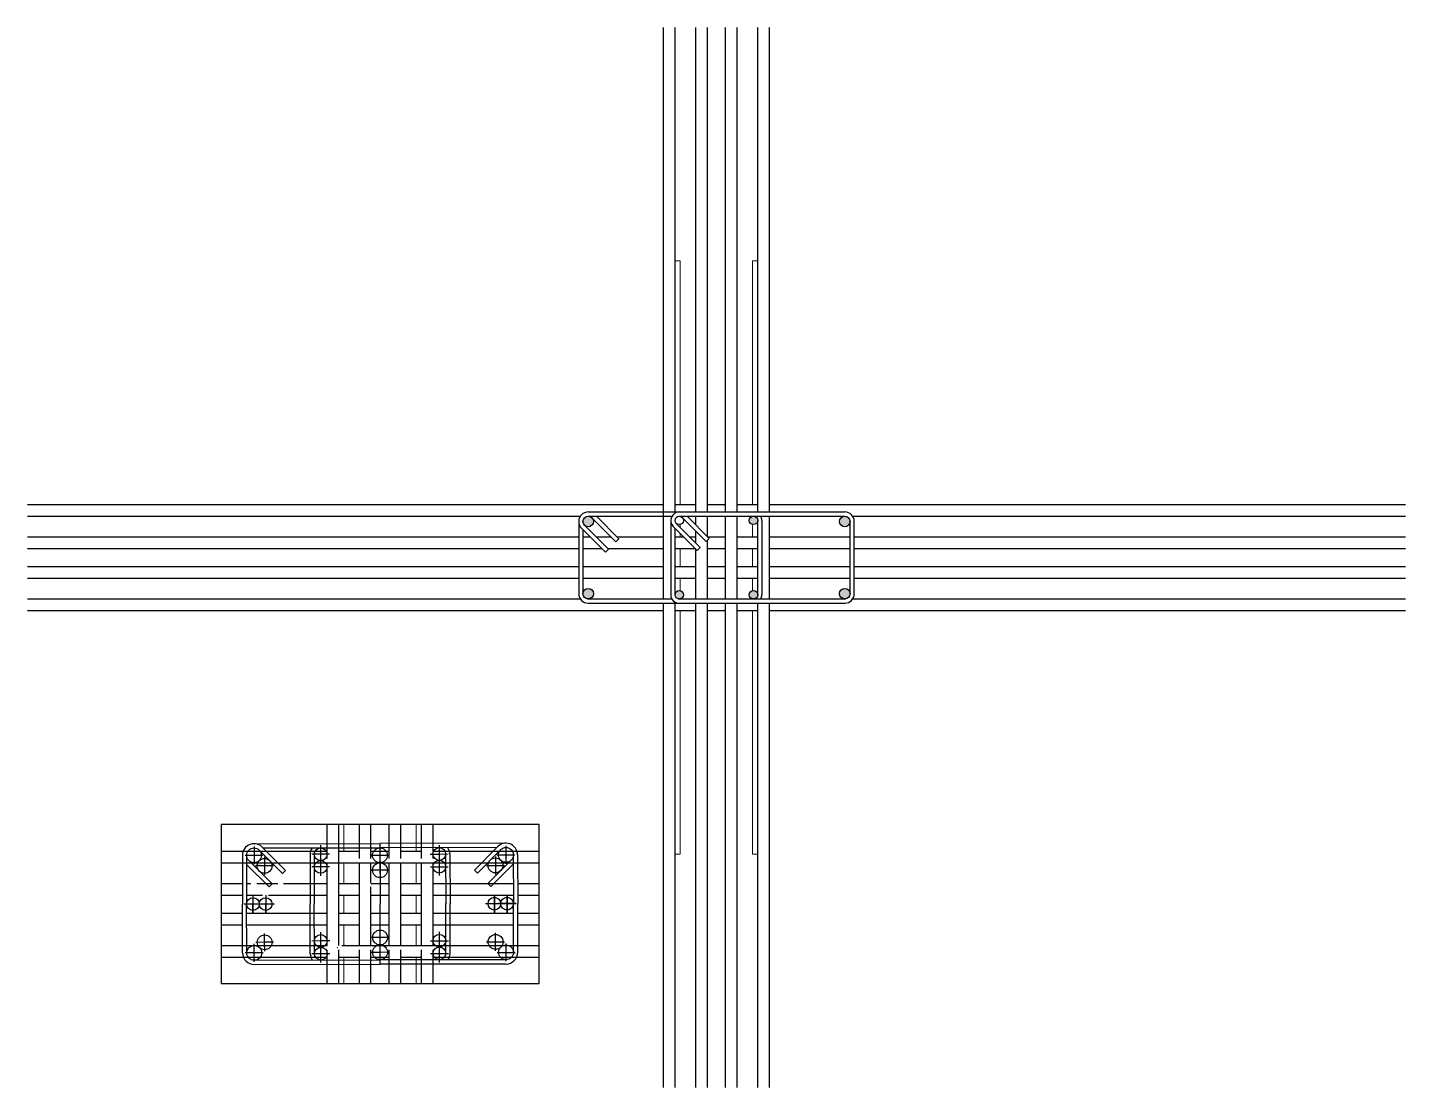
# Model space of a CAD drawing. Header units: millimetres. Extents: x 2329 to 2450, y 1882 to 1940.
# Drawn here: x 2447.496 to 2450.096, y 1913.067 to 1915.067 of the extents above; entities that cross this region are included whole.
import ezdxf

# ---------------------------------------------------------------- set-up
doc = ezdxf.new("R2010")
doc.units = ezdxf.units.MM
doc.linetypes.add('CENTRO', pattern=[50.800000000000004, 31.75, -6.35, 6.35, -6.35])
for name, color, linetype, lineweight in [('armature longitudinali', 5, 'Continuous', 25), ('Fondazione', 7, 'Continuous', 25), ('pilastri', 5, 'Continuous', 30), ('staffe', 252, 'Continuous', 20)]:
    doc.layers.add(name, color=color, linetype=linetype, lineweight=lineweight)
doc.layers.add('linea di sezione', color=10, linetype='CENTRO')

msp = doc.modelspace()

# ---------------------------------------------------------------- hatches: boundary and pattern name
at = {"layer": 'Fondazione', "transparency": 33554687}
h = msp.add_hatch(color=0, dxfattribs=at)
h.dxf.hatch_style = 1
edge = h.paths.add_edge_path()
edge.add_arc((2448.554040721604, 1914.134735259473), 0.01000000000021828, 0, 360)
edge = h.paths.add_edge_path()
edge.add_arc((2448.554040721604, 1913.998536004066), 0.01000000000021828, 180.0000000013028, 258.5431173052464)
edge.add_line((2448.552054417138, 1913.988735259473), (2448.556027026069, 1913.988735259473))
edge.add_arc((2448.554040721604, 1913.998536004066), 0.01000000000021877, 281.4568826947536, 359.9999999986973)
edge.add_arc((2448.554040721604, 1913.998536004065), 0.01000000000021828, 0, 180)
edge = h.paths.add_edge_path()
edge.add_line((2448.727786228757, 1914.004281970759), (2448.727786228757, 1913.988790037374))
edge.add_arc((2448.725786228757, 1913.996536004066), 0.007999999999840662, 284.4775121926021, 360.0000000016285)
edge.add_arc((2448.725786228757, 1913.996536004067), 0.007999999999810825, 359.9999999983715, 435.5224878073979)
edge = h.paths.add_edge_path()
edge.add_arc((2448.725786228757, 1913.996536004066), 0.007999999999947128, 75.52248781095842, 180)
edge.add_arc((2448.725786228757, 1913.996536004066), 0.007999999999810825, 180, 257.1854532463583)
edge.add_line((2448.724011860197, 1913.988735259473), (2448.727560597316, 1913.988735259473))
edge.add_arc((2448.725786228758, 1913.996536004071), 0.008000000004441076, 282.8145467329925, 284.4775121706248)
edge.add_line((2448.727786228757, 1913.988790037374), (2448.727786228757, 1914.004281970759))
edge = h.paths.add_edge_path()
edge.add_line((2448.863786228756, 1914.144481226164), (2448.863786228756, 1914.128989292779))
edge.add_arc((2448.865786228756, 1914.136735259472), 0.007999999999947128, 255.5224878109584, 360)
edge.add_arc((2448.865786228756, 1914.136735259472), 0.008000000000265572, 0, 104.4775121890416)
edge = h.paths.add_edge_path()
edge.add_arc((2448.865786228757, 1914.136735259472), 0.007999999999840662, 104.4775121926021, 180.0000000016285)
edge.add_arc((2448.865786228757, 1914.136735259471), 0.007999999999810825, 179.9999999983715, 255.5224878073979)
edge.add_line((2448.863786228756, 1914.128989292779), (2448.863786228756, 1914.144481226164))
edge = h.paths.add_edge_path()
edge.add_arc((2448.865786228756, 1913.996536004065), 0.008000000000265572, 0, 104.4775121890416)
edge.add_line((2448.863786228756, 1914.004281970758), (2448.863786228756, 1913.988790037373))
edge.add_arc((2448.865786228756, 1913.996536004075), 0.00800000000885974, 255.5224878308034, 257.185453230779)
edge.add_line((2448.864011860192, 1913.988735259473), (2448.867560597321, 1913.988735259473))
edge.add_arc((2448.865786228757, 1913.996536004065), 0.0079999999997461, 282.8145467907422, 360.0000000016285)
edge = h.paths.add_edge_path()
edge.add_arc((2448.865786228757, 1913.996536004066), 0.007999999999840662, 104.4775121926021, 180.0000000016285)
edge.add_arc((2448.865786228757, 1913.996536004065), 0.007999999999810825, 179.9999999983715, 255.5224878073979)
edge.add_line((2448.863786228756, 1913.988790037373), (2448.863786228756, 1914.004281970758))
edge = h.paths.add_edge_path()
edge.add_arc((2449.038040721604, 1913.998536004066), 0.01000000000021828, 180.0000000013028, 258.5431173052464)
edge.add_line((2449.036054417139, 1913.988735259473), (2449.040027026069, 1913.988735259473))
edge.add_arc((2449.038040721604, 1913.998536004066), 0.01000000000021877, 281.4568826947536, 359.9999999986973)
edge.add_arc((2449.038040721604, 1913.998536004065), 0.01000000000021828, 0, 180)
edge = h.paths.add_edge_path()
edge.add_arc((2449.038040721604, 1914.134735259473), 0.01000000000021828, 0, 360)

# ---------------------------------------------------------------- linework, layer by layer
for points in [[(2448.160937418722, 1913.526957819982), (2448.161162566804, 1913.412889738198)], [(2448.02904763751, 1913.50677341844), (2448.029047637506, 1913.41276559925)], [(2448.037095836029, 1913.506773418442), (2448.037095836029, 1913.412773161567)], [(2448.28485771628, 1913.50726245193), (2448.285228791075, 1913.413262927485)], [(2448.29290585209, 1913.507294222945), (2448.293276956742, 1913.413287136243)], [(2447.923349811471, 1913.490645264371), (2447.923349811471, 1913.490645465865)], [(2447.923349811471, 1913.490645264371), (2447.923349811471, 1913.490645465865)], [(2447.933169994471, 1913.486465306038), (2447.933249377646, 1913.48654468807)], [(2447.933169994471, 1913.486465306038), (2447.933249377646, 1913.48654468807)], [(2448.388862916242, 1913.48736475473), (2448.388783220319, 1913.487443822772)], [(2448.39866652195, 1913.491583446585), (2448.398666521154, 1913.491583648076)], [(2448.029418220827, 1913.319022637644), (2448.029047116175, 1913.413029724346)], [(2448.037466356637, 1913.319054408659), (2448.037095281842, 1913.413053933104)], [(2448.161386654194, 1913.299359040607), (2448.161161506112, 1913.413427122391)], [(2448.285228236887, 1913.319543442148), (2448.285228236887, 1913.413543699022)], [(2448.293276435407, 1913.319543442148), (2448.293276435411, 1913.413551261338)], [(2447.923657550967, 1913.334733414004), (2447.923657551763, 1913.334733212512)], [(2447.933461156674, 1913.338952105858), (2447.933540852599, 1913.338873037817)], [(2448.389154078446, 1913.339851554551), (2448.389074695272, 1913.339772172519)], [(2448.398974261445, 1913.335671596217), (2448.398974261445, 1913.335671394724)]]:
    msp.add_lwpolyline(points)
for centre, radius in [((2447.923349811471, 1913.504645465865), 0.014), ((2447.943148943822, 1913.484846416975), 0.014), ((2448.04909583603, 1913.506773418442), 0.012), ((2448.160937418722, 1913.504644127709), 0.014), ((2448.272857809781, 1913.507215080809), 0.012), ((2448.378890435361, 1913.485706485447), 0.014), ((2448.398611254846, 1913.505583538991), 0.014), ((2448.04909583603, 1913.482773418442), 0.012), ((2448.161115815095, 1913.476645264371), 0.014), ((2448.272952552023, 1913.483215267812), 0.012), ((2447.921348890348, 1913.412645465865), 0.012), ((2447.945348890342, 1913.412645638576), 0.012), ((2448.376977124994, 1913.413497418729), 0.012), ((2448.376977281398, 1913.413418178664), 0.012), ((2448.400976938667, 1913.413591988261), 0.012), ((2448.400977281392, 1913.413418351375), 0.012), ((2447.943433637556, 1913.340610375142), 0.014), ((2448.049371520894, 1913.343101592777), 0.012), ((2448.161366435664, 1913.349671908429), 0.014), ((2448.273228236887, 1913.343543442147), 0.012), ((2448.379175129095, 1913.341470443614), 0.014), ((2447.923712818071, 1913.320733321597), 0.014), ((2448.049466263135, 1913.319101779779), 0.012), ((2448.161298568809, 1913.321672559017), 0.014), ((2448.273228236887, 1913.319543442147), 0.012), ((2448.398974261445, 1913.321671394724), 0.014)]:
    msp.add_circle(centre, radius)
for centre, radius, start, end in [((2447.923349811471, 1913.504645465865), 0.02199999999941998, 39.20929671379424, 180.2208927049917), ((2448.398611254846, 1913.505583538991), 0.02199999999941997, 0.005288324391459763, 141.0168843156042), ((2448.04909583603, 1913.506773418442), 0.02004819851967993, 143.6002072586758, 180.000000003249), ((2448.272857809781, 1913.507215080809), 0.02004819851967992, 0.2261810261339865, 36.62597377070117), ((2447.923349811471, 1913.476645264371), 0.02199999999941998, 230.4779790096686, 230.790703260124), ((2447.923349811471, 1913.476645264371), 0.02199999999941998, 230.4779790096686, 230.790703260124), ((2448.398721788257, 1913.47758355567), 0.02199999999941997, 309.4354777692523, 309.7482020197204), ((2448.398974261445, 1913.349671596217), 0.02199999999941997, 50.47797900968489, 50.79070326015158), ((2447.923602284659, 1913.348733304919), 0.02199999999941998, 129.4354777692872, 129.7482020197408), ((2447.924028286352, 1913.320956340138), 0.02231660295683744, 180.5778022246323, 269.4139646798885), ((2447.923349811471, 1913.348645955211), 0.02199999999941998, 320.4057206965312, 320.7907032862054), ((2448.049466263135, 1913.319101779779), 0.02004819851967993, 180.2261810261581, 216.6259737707314), ((2448.273228236887, 1913.319543442147), 0.02004819851967992, 323.6002072586986, 3.28294309776919e-09), ((2448.398657915236, 1913.321893166185), 0.02231660295563841, 270.8122163482284, 359.6483788083387)]:
    msp.add_arc(centre, radius, start, end)
at = {"layer": 'armature longitudinali'}
for points in [[(2448.695786228757, 1913.988536004066), (2448.695786228757, 1915.066735259473)], [(2448.717786228757, 1914.152735259473), (2448.717786228757, 1915.066735259473)], [(2448.756786228756, 1914.152735259473), (2448.756786228756, 1915.066735259473)], [(2448.778786228756, 1914.152735259473), (2448.778786228756, 1915.066735259473)], [(2448.812786228756, 1914.152735259473), (2448.812786228756, 1915.066735259473)], [(2448.834786228756, 1914.152735259473), (2448.834786228756, 1915.066735259473)], [(2448.873786228757, 1914.152735259473), (2448.873786228757, 1915.066735259473)], [(2448.895786228757, 1914.152735259473), (2448.895786228757, 1915.066735259473)], [(2447.496040721604, 1914.166735259473), (2448.695786228757, 1914.166735259473)], [(2448.717786228757, 1914.166735259473), (2448.756786228756, 1914.166735259473)], [(2448.778786228756, 1914.166735259473), (2448.812786228756, 1914.166735259473)], [(2448.834786228756, 1914.166735259473), (2448.873786228757, 1914.166735259473)], [(2448.895786228757, 1914.166735259473), (2450.096040721604, 1914.166735259473)], [(2447.496040721604, 1914.144735259473), (2448.539074092056, 1914.144735259473)], [(2448.725786228757, 1914.144735259473), (2448.756786228756, 1914.144735259473)], [(2448.756786228756, 1914.12836267647), (2448.756786228756, 1914.144735259473)], [(2448.778786228756, 1914.144735259473), (2448.812786228756, 1914.144735259473)], [(2448.778786228756, 1914.10636267647), (2448.778786228756, 1914.144735259473)], [(2448.812786228756, 1913.988536004066), (2448.812786228756, 1914.144735259473)], [(2448.834786228756, 1914.144735259473), (2448.873786228757, 1914.144735259473)], [(2448.834786228756, 1913.988536004066), (2448.834786228756, 1914.144735259473)], [(2448.895786228757, 1914.144735259473), (2449.038040721604, 1914.144735259473)], [(2448.895786228757, 1913.988536004066), (2448.895786228757, 1914.144735259473)], [(2449.053007351151, 1914.144735259473), (2450.096040721604, 1914.144735259473)], [(2447.496040721604, 1914.105735259473), (2448.536042327264, 1914.105735259473)], [(2448.544042260896, 1914.105735259473), (2448.557584877482, 1914.105735259473)], [(2448.56889858598, 1914.105735259473), (2448.597182857228, 1914.105735259473)], [(2448.608496565726, 1914.105735259473), (2448.695786228757, 1914.105735259473)], [(2448.717786228757, 1914.105735259473), (2448.734158811759, 1914.105735259473)], [(2448.745472520257, 1914.105735259473), (2448.756786228756, 1914.105735259473)], [(2448.756786228756, 1914.094421550973), (2448.756786228756, 1914.117048967972)], [(2448.778786228756, 1913.988536004066), (2448.778786228756, 1914.09922559148)], [(2448.779413645754, 1914.105735259473), (2448.812786228756, 1914.105735259473)], [(2448.834786228756, 1914.105735259473), (2448.873786228757, 1914.105735259473)], [(2448.895786228757, 1914.105735259473), (2449.048040721604, 1914.105735259473)], [(2449.056040721604, 1914.105735259473), (2450.096040721604, 1914.105735259473)], [(2447.496040721604, 1914.083735259473), (2448.536041923783, 1914.083735259473)], [(2448.544041944259, 1914.083735259473), (2448.579584877482, 1914.083735259473)], [(2448.59089858598, 1914.083735259473), (2448.695786228757, 1914.083735259473)], [(2448.717786228757, 1914.083735259473), (2448.756158811759, 1914.083735259473)], [(2448.756786228756, 1913.988536004066), (2448.756786228756, 1914.083107842475)], [(2448.778786228756, 1914.083735259473), (2448.812786228756, 1914.083735259473)], [(2448.834786228756, 1914.083735259473), (2448.873786228757, 1914.083735259473)], [(2448.895786228757, 1914.083735259473), (2449.048040721604, 1914.083735259473)], [(2449.056040721604, 1914.083735259473), (2450.096040721604, 1914.083735259473)], [(2447.496040721604, 1914.049735259473), (2448.536041315996, 1914.049735259473)], [(2448.544041315997, 1914.049735259473), (2448.695786228757, 1914.049735259473)], [(2448.717786228757, 1914.049735259473), (2448.756786228756, 1914.049735259473)], [(2448.778786228756, 1914.049735259473), (2448.812786228756, 1914.049735259473)], [(2448.834786228756, 1914.049735259473), (2448.873786228757, 1914.049735259473)], [(2448.895786228757, 1914.049735259473), (2449.048040721604, 1914.049735259473)], [(2449.056040721604, 1914.049735259473), (2450.096040721604, 1914.049735259473)], [(2447.496040721604, 1914.027735259473), (2448.536041060589, 1914.027735259473)], [(2448.54404106059, 1914.027735259473), (2448.695786228757, 1914.027735259473)], [(2448.717786228757, 1914.027735259473), (2448.756786228756, 1914.027735259473)], [(2448.778786228756, 1914.027735259473), (2448.812786228756, 1914.027735259473)], [(2448.834786228756, 1914.027735259473), (2448.873786228757, 1914.027735259473)], [(2448.895786228757, 1914.027735259473), (2449.048040721604, 1914.027735259473)], [(2449.056040721604, 1914.027735259473), (2450.096040721604, 1914.027735259473)], [(2447.496040721604, 1913.988735259473), (2448.538942860648, 1913.988735259473)], [(2447.496040721604, 1913.966735259473), (2448.695786228757, 1913.966735259473)], [(2448.552054417138, 1913.988735259473), (2448.695786228757, 1913.988735259473)], [(2448.695786228757, 1913.066735259473), (2448.695786228757, 1913.980536004066)], [(2448.717786228757, 1913.066735259473), (2448.717786228757, 1913.980536004066)], [(2448.717786228757, 1913.966735259473), (2448.756786228756, 1913.966735259473)], [(2448.724011860197, 1913.988735259473), (2448.756786228756, 1913.988735259473)], [(2448.756786228756, 1913.066735259473), (2448.756786228756, 1913.980536004066)], [(2448.778786228756, 1913.988735259473), (2448.812786228756, 1913.988735259473)], [(2448.778786228756, 1913.066735259473), (2448.778786228756, 1913.980536004066)], [(2448.778786228756, 1913.966735259473), (2448.812786228756, 1913.966735259473)], [(2448.812786228756, 1913.066735259473), (2448.812786228756, 1913.980536004066)], [(2448.834786228756, 1913.988735259473), (2448.873786228757, 1913.988735259473)], [(2448.834786228756, 1913.066735259473), (2448.834786228756, 1913.980536004066)], [(2448.834786228756, 1913.966735259473), (2448.873786228757, 1913.966735259473)], [(2448.873786228757, 1913.988536004066), (2448.873786228757, 1913.988735259473)], [(2448.873786228757, 1913.066735259473), (2448.873786228757, 1913.980536004066)], [(2448.895786228757, 1913.988735259473), (2449.040027026069, 1913.988735259473)], [(2448.895786228757, 1913.066735259473), (2448.895786228757, 1913.980536004066)], [(2448.895786228757, 1913.966735259473), (2450.096040721604, 1913.966735259473)], [(2449.053138582559, 1913.988735259473), (2450.096040721604, 1913.988735259473)], [(2448.06109341952, 1913.498645322732), (2448.06109341952, 1913.562645465865)], [(2448.08309341952, 1913.334446210457), (2448.08309341952, 1913.562645465865)], [(2448.12209341952, 1913.498645465864), (2448.12209341952, 1913.562645465865)], [(2448.14409341952, 1913.498645465864), (2448.14409341952, 1913.562645465865)], [(2448.178093419519, 1913.498645465864), (2448.178093419519, 1913.562645465865)], [(2448.200093419519, 1913.498645465864), (2448.200093419519, 1913.562645465865)], [(2448.23909341952, 1913.498645465864), (2448.23909341952, 1913.562645465865)], [(2448.26109341952, 1913.498645465864), (2448.26109341952, 1913.562645465865)], [(2447.861347912367, 1913.512645465865), (2448.06109341952, 1913.512645465865)], [(2448.08309341952, 1913.512645465865), (2448.12209341952, 1913.512645465865)], [(2448.14409341952, 1913.512645465865), (2448.178093419519, 1913.512645465865)], [(2448.200093419519, 1913.512645465865), (2448.23909341952, 1913.512645465865)], [(2448.26109341952, 1913.512645465865), (2448.461347912367, 1913.512645465865)], [(2447.861347912367, 1913.490645465865), (2447.906379414949, 1913.490645465865)], [(2447.906379414949, 1913.490645465865), (2448.461347912367, 1913.490645465865)], [(2448.06109341952, 1913.334446210457), (2448.06109341952, 1913.490602725042)], [(2448.12209341952, 1913.334446210457), (2448.12209341952, 1913.490645465865)], [(2448.14409341952, 1913.452272882862), (2448.14409341952, 1913.490645465864)], [(2448.178093419519, 1913.33424695505), (2448.178093419519, 1913.490403469635)], [(2448.200093419519, 1913.334446210457), (2448.200093419519, 1913.490645465865)], [(2448.23909341952, 1913.334446210457), (2448.23909341952, 1913.490645465865)], [(2448.26109341952, 1913.334446210457), (2448.26109341952, 1913.490645465865)], [(2447.861347912367, 1913.451645465864), (2447.901349518027, 1913.451645465864)], [(2447.909349451659, 1913.451645465864), (2447.917395676813, 1913.451645465864)], [(2447.928709385311, 1913.451645465864), (2447.967989834644, 1913.451645465864)], [(2447.979303543143, 1913.451645465864), (2448.06109341952, 1913.451645465864)], [(2448.08309341952, 1913.451645465864), (2448.12209341952, 1913.451645465864)], [(2448.14409341952, 1913.334446210457), (2448.14409341952, 1913.445135797872)], [(2448.144720836518, 1913.451645465864), (2448.178093419519, 1913.451645465864)], [(2448.200093419519, 1913.451645465864), (2448.23909341952, 1913.451645465864)], [(2448.26109341952, 1913.451645465864), (2448.413347912367, 1913.451645465864)], [(2448.421347912367, 1913.451645465864), (2448.461347912367, 1913.451645465864)], [(2447.861347912367, 1913.429645465864), (2447.901349114546, 1913.429645465864)], [(2447.909349135022, 1913.429645465864), (2447.939395676811, 1913.429645465864)], [(2447.950709385309, 1913.429645465864), (2448.06109341952, 1913.429645465864)], [(2448.08309341952, 1913.429645465864), (2448.121466002522, 1913.429645465864)], [(2448.14409341952, 1913.429645465864), (2448.178093419519, 1913.429645465864)], [(2448.200093419519, 1913.429645465864), (2448.23909341952, 1913.429645465864)], [(2448.26109341952, 1913.429645465864), (2448.413347912367, 1913.429645465864)], [(2448.421347912367, 1913.429645465864), (2448.461347912367, 1913.429645465864)], [(2447.861347912367, 1913.395645465865), (2447.901348506759, 1913.395645465865)], [(2447.90934850676, 1913.395645465865), (2448.06109341952, 1913.395645465865)], [(2448.08309341952, 1913.395645465865), (2448.12209341952, 1913.395645465865)], [(2448.14409341952, 1913.395645465865), (2448.178093419519, 1913.395645465865)], [(2448.200093419519, 1913.395645465865), (2448.23909341952, 1913.395645465865)], [(2448.26109341952, 1913.395645465865), (2448.413347912367, 1913.395645465865)], [(2448.421347912367, 1913.395645465865), (2448.461347912367, 1913.395645465865)], [(2447.861347912367, 1913.373645465865), (2447.901348251352, 1913.373645465865)], [(2447.909348251353, 1913.373645465865), (2448.06109341952, 1913.373645465865)], [(2448.08309341952, 1913.373645465865), (2448.12209341952, 1913.373645465865)], [(2448.14409341952, 1913.373645465865), (2448.178093419519, 1913.373645465865)], [(2448.200093419519, 1913.373645465865), (2448.23909341952, 1913.373645465865)], [(2448.26109341952, 1913.373645465865), (2448.413347912367, 1913.373645465865)], [(2448.421347912367, 1913.373645465865), (2448.461347912367, 1913.373645465865)], [(2447.861347912367, 1913.334645465865), (2447.904250051412, 1913.334645465865)], [(2447.904250051412, 1913.334645465865), (2448.06109341952, 1913.334645465865)], [(2448.06109341952, 1913.262645465865), (2448.06109341952, 1913.326446210458)], [(2448.08309341952, 1913.262645465865), (2448.08309341952, 1913.326446210458)], [(2448.089319050961, 1913.334645465865), (2448.418445773323, 1913.334645465865)], [(2448.12209341952, 1913.262645465865), (2448.12209341952, 1913.326446210458)], [(2448.14409341952, 1913.262645465865), (2448.14409341952, 1913.326446210458)], [(2448.178093419519, 1913.262645465865), (2448.178093419519, 1913.326446210458)], [(2448.200093419519, 1913.334645465865), (2448.23909341952, 1913.334645465865)], [(2448.200093419519, 1913.262645465865), (2448.200093419519, 1913.326446210458)], [(2448.23909341952, 1913.334446210457), (2448.23909341952, 1913.334645465865)], [(2448.23909341952, 1913.262645465865), (2448.23909341952, 1913.326446210458)], [(2448.26109341952, 1913.262645465865), (2448.26109341952, 1913.326446210458)], [(2448.418445773323, 1913.334645465865), (2448.461347912367, 1913.334645465865)], [(2447.861347912367, 1913.312645465865), (2448.06109341952, 1913.312645465865)], [(2448.08309341952, 1913.312645465865), (2448.12209341952, 1913.312645465865)], [(2448.14409341952, 1913.312645465865), (2448.178093419519, 1913.312645465865)], [(2448.200093419519, 1913.312645465865), (2448.23909341952, 1913.312645465865)], [(2448.26109341952, 1913.312645465865), (2448.461347912367, 1913.312645465865)]]:
    msp.add_lwpolyline(points, dxfattribs=at)
for centre, radius in [((2448.554040721604, 1914.134735259473), 0.01), ((2448.725786228757, 1914.136735259473), 0.008), ((2448.865786228757, 1914.136735259472), 0.008), ((2449.038040721604, 1914.134735259473), 0.01), ((2448.554040721604, 1913.998536004065), 0.01), ((2448.725786228757, 1913.996536004066), 0.008), ((2448.865786228757, 1913.996536004065), 0.008), ((2449.038040721604, 1913.998536004065), 0.01)]:
    msp.add_circle(centre, radius, dxfattribs=at)
at = {"layer": 'Fondazione'}
for p, q in [((2448.541312799543, 1914.122007337412), (2448.586567633539, 1914.076752503416)), ((2448.546969653792, 1914.127664191661), (2448.592224487788, 1914.082409357665)), ((2448.561111789415, 1914.141806327285), (2448.606366623412, 1914.096551493289)), ((2448.569496565726, 1914.144735259473), (2448.612023477661, 1914.102208347538)), ((2448.714472520257, 1914.125421550974), (2448.759727354254, 1914.080166716978)), ((2448.720129374507, 1914.131078405223), (2448.765384208503, 1914.085823571227)), ((2448.731443083006, 1914.142392113722), (2448.776697917002, 1914.097137279726)), ((2448.740413645754, 1914.144735259473), (2448.782354771251, 1914.102794133976)), ((2448.612023477661, 1914.102208347538), (2448.606366623412, 1914.096551493289)), ((2448.782354771251, 1914.102794133976), (2448.776697917002, 1914.097137279726)), ((2448.592224487788, 1914.082409357665), (2448.586567633538, 1914.076752503416)), ((2448.765384208503, 1914.085823571227), (2448.759727354253, 1914.080166716978)), ((2447.912278542165, 1913.496076510505), (2447.957533376159, 1913.450821676506)), ((2447.931918766832, 1913.51571673517), (2447.977173600828, 1913.470461901174)), ((2447.940303543142, 1913.518645667358), (2447.982830455077, 1913.476118755423)), ((2448.381602388172, 1913.519516704959), (2448.339243686555, 1913.476822245427)), ((2448.389998661383, 1913.51662089528), (2448.344922827687, 1913.471187766215)), ((2448.409716264639, 1913.497058355269), (2448.364640430946, 1913.451625226201)), ((2447.909349609977, 1913.487691734194), (2447.95187652191, 1913.445164822258)), ((2447.982830455077, 1913.476118755423), (2447.977173600828, 1913.470461901174)), ((2448.339243686555, 1913.476822245427), (2448.344922827687, 1913.471187766215)), ((2448.412678273694, 1913.488685206524), (2448.370319572079, 1913.44599074699)), ((2447.957533376159, 1913.450821676506), (2447.95187652191, 1913.445164822257)), ((2448.364640430946, 1913.451625226201), (2448.370319572078, 1913.445990746989))]:
    msp.add_line(p, q, dxfattribs=at)
for points in [[(2448.554040721604, 1914.152735259473), (2449.038040721604, 1914.152735259473)], [(2448.536042855338, 1914.134528784863), (2448.536041336902, 1914.051735259473)], [(2448.554040721604, 1914.144735259473), (2448.700184315143, 1914.144735259473)], [(2448.689130454858, 1914.144735259473), (2448.711929822296, 1914.144735259473)], [(2448.709786228757, 1914.136735259473), (2448.709786228756, 1914.051735259473)], [(2448.717786228757, 1913.996536004066), (2448.717786228757, 1914.122107842474)], [(2448.725786228757, 1914.144735259473), (2448.878040721604, 1914.144735259473)], [(2448.873786228757, 1913.996536004065), (2448.873786228757, 1914.136735259472)], [(2448.878040721604, 1914.144735259473), (2449.038040721604, 1914.144735259473)], [(2448.881786228756, 1914.136735259472), (2448.881786228756, 1914.051735259473)], [(2449.048040721604, 1914.081735259472), (2449.048040721604, 1914.134735259473)], [(2449.056040721604, 1914.081735259472), (2449.056040721604, 1914.134735259473)], [(2448.544042455806, 1914.119277681148), (2448.544041336902, 1914.041536004066)], [(2449.048040721604, 1913.998536004065), (2449.048040721604, 1914.081536004065)], [(2449.056040721604, 1913.998536004065), (2449.056040721604, 1914.081536004065)], [(2448.536041336902, 1914.051536004066), (2448.536040721604, 1913.998536096941)], [(2448.544041336902, 1914.051536004066), (2448.544040721603, 1913.998536004065)], [(2448.709786228756, 1914.051536004066), (2448.709786228756, 1913.996536004066)], [(2448.881786228756, 1914.051536004066), (2448.881786228756, 1913.996536004065)], [(2448.554040721604, 1913.988536004066), (2448.711929822297, 1913.988536004066)], [(2448.554040721604, 1913.980536004066), (2449.038040721604, 1913.980536004066)], [(2448.725786228757, 1913.988536004066), (2448.878040721604, 1913.988536004066)], [(2448.878040721604, 1913.988536004066), (2449.038040721604, 1913.988536004066)], [(2447.923349811471, 1913.526738055083), (2448.160937418722, 1913.526957819982)], [(2448.398524042286, 1913.52767595607), (2448.160937418723, 1913.526957819982)], [(2447.901349811472, 1913.504645465865), (2447.901348802768, 1913.412645609791)], [(2447.909349811474, 1913.504645465865), (2447.909348890351, 1913.412645638576)], [(2447.940286510736, 1913.518662699764), (2448.160953348471, 1913.518887238795)], [(2448.381619353208, 1913.519533804469), (2448.160953348472, 1913.518887238795)], [(2448.412611145759, 1913.505638805299), (2448.412975244787, 1913.413639698489)], [(2448.420611083427, 1913.505670386047), (2448.420975270149, 1913.413671250798)], [(2447.901712989491, 1913.320646474542), (2447.901348802768, 1913.412645609791)], [(2447.90934882677, 1913.412677507519), (2447.909348827902, 1913.412677219669)], [(2447.909712927158, 1913.320678055289), (2447.90934882813, 1913.4126771621)], [(2447.909348890355, 1913.412645293154), (2447.909348890351, 1913.412645581006)], [(2448.412974261443, 1913.321671394724), (2448.412975182566, 1913.413671222013)], [(2448.412975182561, 1913.413671567435), (2448.412975182565, 1913.413671279583)], [(2448.412975246146, 1913.41363935307), (2448.412975245014, 1913.41363964092)], [(2448.420974261445, 1913.321671394724), (2448.420975270149, 1913.413671250798)], [(2447.923768084378, 1913.306733430682), (2448.161370724446, 1913.307429621794)], [(2447.92380003063, 1913.298640904519), (2448.161386654194, 1913.299359040607)], [(2448.398974261445, 1913.307671394724), (2448.161370724446, 1913.307429621794)], [(2448.398974261445, 1913.299578805505), (2448.161386654195, 1913.299359040607)]]:
    msp.add_lwpolyline(points, dxfattribs=at)
at = {"layer": 'Fondazione', "lineweight": 25}
msp.add_lwpolyline([(2447.861347912367, 1913.262645465865), (2448.461347912367, 1913.262645465865), (2448.461347912367, 1913.562645465865), (2447.861347912367, 1913.562645465865)], close=True, dxfattribs=at)
at = {"layer": 'Fondazione'}
for centre, radius, start, end in [((2448.554040721603, 1914.134735259473), 0.01799999999957436, 89.99999999710502, 225.0000000025587), ((2448.725786228757, 1914.136735259472), 0.0160000000000764, 90.00000000162842, 224.9999999976968), ((2449.038040721604, 1914.134735259473), 0.01799999999981083, 0, 90), ((2448.865786228757, 1914.136735259472), 0.01599999999958345, 0, 30.00000000689997), ((2448.554040721604, 1913.998536004065), 0.01799999999981083, 180, 270), ((2448.725786228757, 1913.996536004066), 0.01599999999958345, 180, 270), ((2448.865786228757, 1913.996536004065), 0.01599999999958345, 329.9999999996643, 0), ((2449.038040721604, 1913.998536004065), 0.01799999999981083, 270, 0)]:
    msp.add_arc(centre, radius, start, end, dxfattribs=at)
at = {"layer": 'linea di sezione'}
for points in [[(2448.04909583603, 1913.523630041803), (2448.04909583603, 1913.506773418442)], [(2448.272791266686, 1913.524071572827), (2448.272857809781, 1913.507215080809)], [(2448.398544711751, 1913.522440031009), (2448.398611254846, 1913.505583538991)], [(2447.923349811471, 1913.504645465865), (2447.90649318811, 1913.504645465865)], [(2447.923349811471, 1913.521502089226), (2447.923349811471, 1913.504645465865)], [(2447.940206434832, 1913.504645465865), (2447.923349811471, 1913.504645465865)], [(2447.923349811471, 1913.504645465865), (2447.923349811471, 1913.487788842504)], [(2447.943148943822, 1913.501703040336), (2447.943148943822, 1913.484846416975)], [(2448.04909583603, 1913.506773418442), (2448.032239212669, 1913.506773418442)], [(2448.065952459391, 1913.506773418442), (2448.04909583603, 1913.506773418442)], [(2448.04909583603, 1913.506773418442), (2448.04909583603, 1913.48991679508)], [(2448.04909583603, 1913.499630041803), (2448.04909583603, 1913.482773418442)], [(2448.160937418722, 1913.504644127709), (2448.144080795361, 1913.504644127709)], [(2448.160937418722, 1913.52150075107), (2448.160937418722, 1913.504644127709)], [(2448.177794042083, 1913.504644127709), (2448.160937418722, 1913.504644127709)], [(2448.160937418722, 1913.504644127709), (2448.160937418722, 1913.487787504348)], [(2448.256001317764, 1913.507148537714), (2448.272857809781, 1913.507215080809)], [(2448.272857809781, 1913.507215080809), (2448.289714301799, 1913.507281623905)], [(2448.272857809781, 1913.507215080809), (2448.272924352877, 1913.490358588791)], [(2448.272886008928, 1913.50007175983), (2448.272952552023, 1913.483215267812)], [(2448.378823892266, 1913.502562977465), (2448.378890435361, 1913.485706485447)], [(2448.381754762828, 1913.505516995896), (2448.398611254846, 1913.505583538991)], [(2448.398611254846, 1913.505583538991), (2448.415467746864, 1913.505650082087)], [(2448.398611254846, 1913.505583538991), (2448.398677797941, 1913.488727046974)], [(2447.943148943822, 1913.484846416975), (2447.926292320461, 1913.484846416975)], [(2447.960005567183, 1913.484846416975), (2447.943148943822, 1913.484846416975)], [(2447.943148943822, 1913.484846416975), (2447.943148943822, 1913.467989793613)], [(2448.04909583603, 1913.482773418442), (2448.032239212669, 1913.482773418442)], [(2448.065952459391, 1913.482773418442), (2448.04909583603, 1913.482773418442)], [(2448.04909583603, 1913.482773418442), (2448.04909583603, 1913.465916795081)], [(2448.161115815095, 1913.476645264371), (2448.144259191734, 1913.476645264371)], [(2448.161115815095, 1913.493501887732), (2448.161115815095, 1913.476645264371)], [(2448.177972438456, 1913.476645264371), (2448.161115815095, 1913.476645264371)], [(2448.161115815095, 1913.476645264371), (2448.161115815095, 1913.45978864101)], [(2448.256096060005, 1913.483148724717), (2448.272952552023, 1913.483215267812)], [(2448.272952552023, 1913.483215267812), (2448.289809044041, 1913.483281810908)], [(2448.272952552023, 1913.483215267812), (2448.273019095118, 1913.466358775794)], [(2448.362033943343, 1913.485639942351), (2448.378890435361, 1913.485706485447)], [(2448.378890435361, 1913.485706485447), (2448.395746927379, 1913.485773028542)], [(2448.378890435361, 1913.485706485447), (2448.378956978457, 1913.468849993429)], [(2447.921348890348, 1913.429502089226), (2447.921348890348, 1913.412645465865)], [(2447.945348890342, 1913.429502261937), (2447.945348890342, 1913.412645638576)], [(2448.376977124994, 1913.413497418729), (2448.376910581898, 1913.430353910747)], [(2448.376977281398, 1913.430274802025), (2448.376977281398, 1913.413418178664)], [(2448.400976938667, 1913.413591988261), (2448.400910395571, 1913.430448480279)], [(2448.400977281392, 1913.430274974736), (2448.400977281392, 1913.413418351375)], [(2447.921348890348, 1913.412645465865), (2447.904492266987, 1913.412645465865)], [(2447.921415277039, 1913.395868213912), (2447.921348733944, 1913.41272470593)], [(2447.938205513709, 1913.412645465865), (2447.921348890348, 1913.412645465865)], [(2447.921348890348, 1913.412645465865), (2447.921348890348, 1913.395788842504)], [(2447.945348890342, 1913.412645638576), (2447.928492266981, 1913.412645638576)], [(2447.945415090712, 1913.395962783445), (2447.945348547617, 1913.412819275463)], [(2447.962205513703, 1913.412645638576), (2447.945348890342, 1913.412645638576)], [(2447.945348890342, 1913.412645638576), (2447.945348890342, 1913.395789015215)], [(2448.376977124994, 1913.413497418729), (2448.360120632976, 1913.413430875634)], [(2448.376977281398, 1913.413418178664), (2448.360120658037, 1913.413418178664)], [(2448.393833617012, 1913.413563961824), (2448.376977124994, 1913.413497418729)], [(2448.377043668089, 1913.396640926711), (2448.376977124994, 1913.413497418729)], [(2448.393833904759, 1913.413418178664), (2448.376977281398, 1913.413418178664)], [(2448.376977281398, 1913.413418178664), (2448.376977281398, 1913.396561555302)], [(2448.400976938667, 1913.413591988261), (2448.384120446649, 1913.413525445166)], [(2448.400977281392, 1913.413418351375), (2448.384120658031, 1913.413418351375)], [(2448.417833430685, 1913.413658531357), (2448.400976938667, 1913.413591988261)], [(2448.401043481762, 1913.396735496243), (2448.400976938667, 1913.413591988261)], [(2448.417833904753, 1913.413418351375), (2448.400977281392, 1913.413418351375)], [(2448.400977281392, 1913.413418351375), (2448.400977281392, 1913.396561728013)], [(2448.161366435664, 1913.349671908429), (2448.161299892568, 1913.366528400448)], [(2447.943433637556, 1913.340610375142), (2447.926577145538, 1913.340543832046)], [(2447.943433637556, 1913.340610375142), (2447.94336709446, 1913.35746686716)], [(2447.960290129573, 1913.340676918237), (2447.943433637556, 1913.340610375142)], [(2447.943500180651, 1913.323753883124), (2447.943433637556, 1913.340610375142)], [(2448.049371520894, 1913.343101592777), (2448.032515028875, 1913.343035049681)], [(2448.049371520894, 1913.343101592777), (2448.049304977798, 1913.359958084795)], [(2448.066228012912, 1913.343168135872), (2448.049371520894, 1913.343101592777)], [(2448.049438063989, 1913.326245100759), (2448.049371520894, 1913.343101592777)], [(2448.161366435664, 1913.349671908429), (2448.144509943646, 1913.349605365334)], [(2448.178222927682, 1913.349738451525), (2448.161366435664, 1913.349671908429)], [(2448.161432978759, 1913.332815416411), (2448.161366435664, 1913.349671908429)], [(2448.256371613526, 1913.343543442147), (2448.273228236887, 1913.343543442147)], [(2448.273228236887, 1913.343543442147), (2448.273228236887, 1913.360400065508)], [(2448.273228236887, 1913.343543442147), (2448.290084860248, 1913.343543442147)], [(2448.273228236887, 1913.326686818786), (2448.273228236887, 1913.343543442147)], [(2448.362318505734, 1913.341470443614), (2448.379175129095, 1913.341470443614)], [(2448.379175129095, 1913.341470443614), (2448.379175129095, 1913.358327066975)], [(2448.379175129095, 1913.341470443614), (2448.396031752455, 1913.341470443614)], [(2448.379175129095, 1913.324613820253), (2448.379175129095, 1913.341470443614)], [(2447.923712818071, 1913.320733321597), (2447.906856326053, 1913.320666778502)], [(2447.923712818071, 1913.320733321597), (2447.923646274975, 1913.337589813615)], [(2447.940569310089, 1913.320799864693), (2447.923712818071, 1913.320733321597)], [(2447.923779361166, 1913.303876829579), (2447.923712818071, 1913.320733321597)], [(2448.049466263135, 1913.319101779779), (2448.032609771117, 1913.319035236684)], [(2448.049466263135, 1913.319101779779), (2448.04939972004, 1913.335958271797)], [(2448.066322755154, 1913.319168322875), (2448.049466263135, 1913.319101779779)], [(2448.049532806231, 1913.302245287761), (2448.049466263135, 1913.319101779779)], [(2448.161298568809, 1913.321672559017), (2448.144442076791, 1913.321606015921)], [(2448.161298568809, 1913.321672559017), (2448.161232025714, 1913.338529051035)], [(2448.178155060827, 1913.321739102112), (2448.161298568809, 1913.321672559017)], [(2448.161365111905, 1913.304816066999), (2448.161298568809, 1913.321672559017)], [(2448.256371613526, 1913.319543442147), (2448.273228236887, 1913.319543442147)], [(2448.273228236887, 1913.319543442147), (2448.273228236887, 1913.336400065508)], [(2448.273228236887, 1913.319543442147), (2448.290084860248, 1913.319543442147)], [(2448.273228236887, 1913.302686818786), (2448.273228236887, 1913.319543442147)], [(2448.382117638084, 1913.321671394724), (2448.398974261445, 1913.321671394724)], [(2448.398974261445, 1913.321671394724), (2448.398974261445, 1913.338528018085)], [(2448.398974261445, 1913.321671394724), (2448.415830884806, 1913.321671394724)], [(2448.398974261445, 1913.304814771363), (2448.398974261445, 1913.321671394724)]]:
    msp.add_lwpolyline(points, dxfattribs=at)
at = {"layer": 'pilastri', "color": 1}
msp.add_lwpolyline([(2447.861347912367, 1913.262645465865), (2448.461347912367, 1913.262645465865), (2448.461347912367, 1913.562645465865), (2447.861347912367, 1913.562645465865)], close=True, dxfattribs=at)
at = {"layer": 'staffe', "linetype": 'CENTRO', "ltscale": 0.2}
for points in [[(2448.727786228757, 1914.166735259472), (2448.727786228757, 1914.626735259473), (2448.717786228757, 1914.626735259473), (2448.717786228757, 1914.176735259473), (2448.717786228757, 1914.166735259472)], [(2448.873786228757, 1914.166735259472), (2448.873786228757, 1914.626735259472), (2448.863786228756, 1914.626735259473), (2448.863786228756, 1914.176735259472), (2448.863786228756, 1914.166735259472)], [(2448.717786228757, 1914.152735259473), (2448.717786228757, 1914.150591665933)], [(2448.727786228757, 1914.144481226165), (2448.727786228757, 1914.144735259473)], [(2448.727786228757, 1914.123421550972), (2448.727786228757, 1914.12898929278)], [(2448.863786228756, 1914.144735259473), (2448.863786228756, 1914.144481226164)], [(2448.863786228756, 1914.128989292779), (2448.863786228756, 1914.105735259473)], [(2448.727786228757, 1914.105735259473), (2448.727786228757, 1914.112107842474)], [(2448.727786228757, 1914.049735259473), (2448.727786228757, 1914.083735259473)], [(2448.863786228756, 1914.083735259473), (2448.863786228756, 1914.049735259473)], [(2448.727786228757, 1914.004281970759), (2448.727786228757, 1914.027735259473)], [(2448.863786228756, 1914.027735259473), (2448.863786228756, 1914.004281970758)], [(2448.717786228757, 1913.966735259473), (2448.717786228757, 1913.506735259472), (2448.727786228757, 1913.506735259472), (2448.727786228757, 1913.966735259473)], [(2448.727786228757, 1913.988536004066), (2448.727786228757, 1913.988790037374)], [(2448.863786228756, 1913.988790037373), (2448.863786228756, 1913.988536004066)], [(2448.863786228756, 1913.966735259473), (2448.863786228756, 1913.506735259472), (2448.873786228757, 1913.506735259472), (2448.873786228757, 1913.966735259473)], [(2448.08309341952, 1913.562645465865), (2448.08309341952, 1913.522645465865), (2448.08309341952, 1913.512645465864)], [(2448.093093419521, 1913.512645465864), (2448.093093419521, 1913.562645465865)], [(2448.229093419519, 1913.562645465865), (2448.229093419519, 1913.522645465864), (2448.229093419519, 1913.512645465864)], [(2448.23909341952, 1913.512645465864), (2448.23909341952, 1913.562645465865)], [(2448.093093419521, 1913.451645465864), (2448.093077424251, 1913.490714953312)], [(2448.093093419521, 1913.490391432557), (2448.093093419521, 1913.490645465865)], [(2448.093093419521, 1913.490391432557), (2448.093093419521, 1913.490645465865)], [(2448.228925238529, 1913.490659537999), (2448.228924235709, 1913.490913569327)], [(2448.229093419519, 1913.490645465865), (2448.229093419519, 1913.490391432556)], [(2448.229093419519, 1913.490391432556), (2448.229093419519, 1913.451645465864)], [(2448.093093419521, 1913.395645465865), (2448.093093419521, 1913.429645465864)], [(2448.229093419519, 1913.429645465864), (2448.229093419519, 1913.395645465865)], [(2448.093093419521, 1913.334700243766), (2448.093093419521, 1913.373645465865)], [(2448.229093419519, 1913.373645465865), (2448.229093419519, 1913.334700243765)], [(2448.093093419521, 1913.334446210457), (2448.093093419521, 1913.334700243766)], [(2448.093398834387, 1913.33565732259), (2448.093399837207, 1913.335403291262)], [(2448.229093419519, 1913.334700243765), (2448.229093419519, 1913.334446210457)], [(2448.229230653396, 1913.335925428032), (2448.229230653395, 1913.335671394724)], [(2448.08309341952, 1913.312645465865), (2448.08309341952, 1913.262645465865)], [(2448.093093419521, 1913.262645465865), (2448.093093419521, 1913.312645465865)], [(2448.229093419519, 1913.312645465865), (2448.229093419519, 1913.262645465865)], [(2448.23909341952, 1913.262645465865), (2448.23909341952, 1913.312645465865)]]:
    msp.add_lwpolyline(points, dxfattribs=at)
at = {"layer": 'staffe'}
for points in [[(2448.544042678281, 1914.134735259473), (2448.544042675436, 1914.134537590975)], [(2448.717786228757, 1914.122107842474), (2448.717786228756, 1914.051735259473)], [(2448.873786228757, 1914.136735259472), (2448.873786228756, 1914.051735259473)], [(2449.056040721603, 1914.132536004065), (2449.056040721603, 1914.132735259473)], [(2448.717786228756, 1914.051536004066), (2448.717786228756, 1913.996536004066)], [(2448.873786228756, 1914.051536004066), (2448.873786228756, 1913.996536004065)], [(2448.23909341952, 1913.482645465863), (2448.23909341952, 1913.397645465865)], [(2448.08309341952, 1913.397446210457), (2448.08309341952, 1913.342446210458)], [(2448.23909341952, 1913.397446210457), (2448.23909341952, 1913.342446210457)]]:
    msp.add_lwpolyline(points, dxfattribs=at)
for p in [(2448.715374054937, 1913.984735259473), (2448.0806812457, 1913.330645465865)]:
    msp.add_point(p, dxfattribs=at)

doc.saveas('drawing.dxf')
